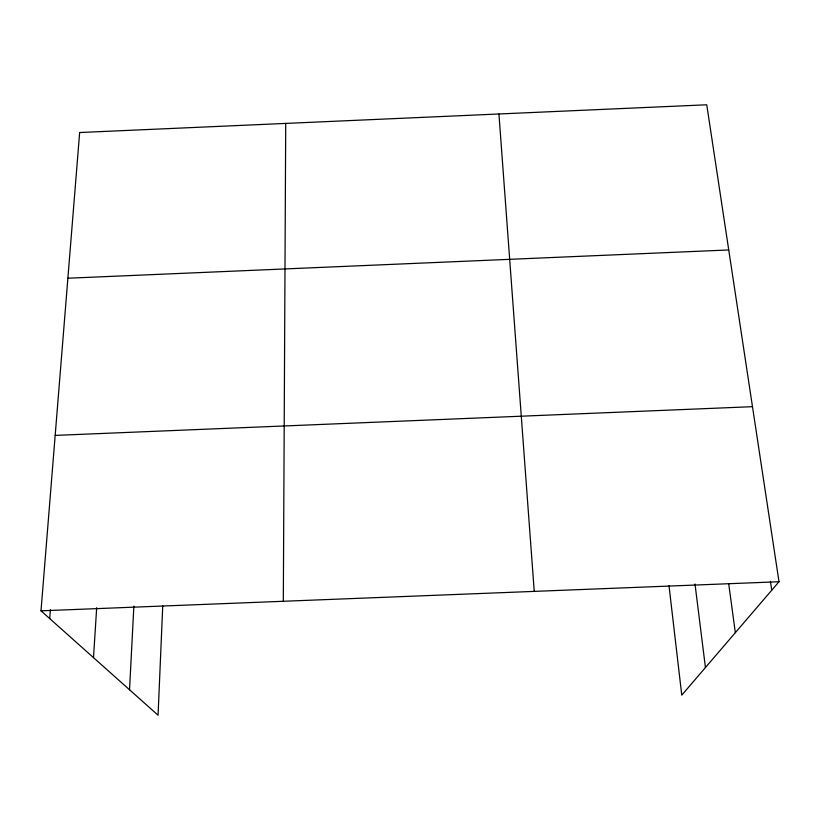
<?xml version="1.0" encoding="UTF-8"?>
<svg xmlns="http://www.w3.org/2000/svg" width="820" height="820" viewBox="0 0 820 820"><rect width="100%" height="100%" fill="white"/><g stroke="black" fill="none" stroke-linecap="round" stroke-linejoin="round"><path stroke-width="1.23" d="M283.32 601.275L285.719 123.42M162.749 605.662L158.065 715.214L41 610.828L79.653 132.532L706.748 104.786L779 581.739L681.768 695.155L669.007 585.705M129.529 689.764L133.865 606.103M93.511 657.65L96.678 607.681M49.712 618.598L50.409 609.731M67.886 278.226L728.744 249.957M55.176 435.399L752.483 406.679M41 610.828L779 581.739M770.431 581.349L771.743 590.205M728.744 584.024L735.335 632.681M695.001 583.983L705.436 667.552M498.929 113.98L534.24 591.394"/></g></svg>
